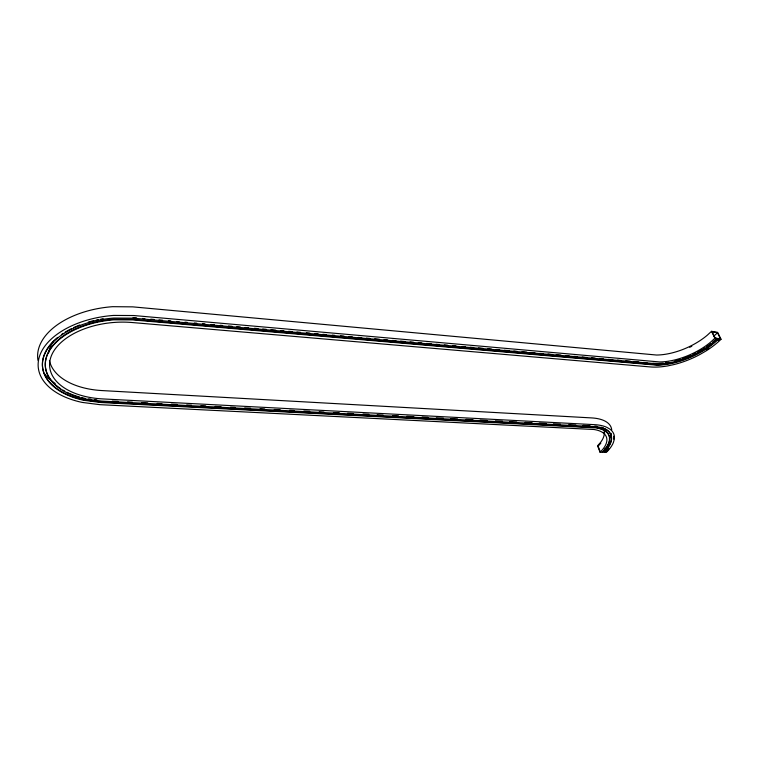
<?xml version="1.0" encoding="UTF-8"?>
<svg xmlns="http://www.w3.org/2000/svg" width="759" height="759" viewBox="0 0 759 759"><rect width="100%" height="100%" fill="white"/><g stroke="black" fill="none" stroke-linecap="round" stroke-linejoin="round"><path stroke-width="1.14" d="M600.824 443.161L598.101 446.197L599.961 450.95M604.268 433.085A39.601 17.818 -19.4 0 1 600.255 442.772L597.551 445.789L600.094 452.317L602.817 449.309A39.753 17.675 -19.4 0 0 594.022 429.499L99.837 404.661L82.209 402.412A77.238 44.534 -5.4 0 1 39.838 355.345A77.238 44.534 -5.4 0 1 113.584 315.421L133.85 315.535L659.694 361.958A46.394 22.409 -23.9 0 0 710.737 342.043L714.912 338.229L717.217 338.618L715.082 337.859L712.113 331.816L717.464 332.736L720.452 338.761A55.046 26.612 -23.9 0 1 718.261 340.838M600.094 452.317L602.485 452.298L605.303 449.195A42.713 18.994 -19.4 0 0 595.938 427.867L100.919 402.517L83.993 400.335A73.092 42.134 -5.4 0 1 44.06 355.819A73.092 42.134 -5.4 0 1 113.765 318.068L133.129 318.163L658.167 363.903A49.847 24.079 -23.9 0 0 712.9 342.556L717.217 338.618M604.496 428.512A44.677 19.876 -19.4 0 1 606.802 448.702L604.069 452.288L606.963 449.119A44.686 19.867 -19.4 0 0 597.219 426.776L101.63 401.075L85.188 398.949A70.321 40.531 -5.4 0 1 46.868 356.123A70.321 40.531 -5.4 0 1 113.878 319.824L132.654 319.909L657.152 365.183A52.153 25.189 -23.9 0 0 714.333 342.888L718.754 338.875L721.05 339.254L717.635 332.366L711.515 331.313L707.36 335.146A46.185 22.561 -24 0 1 656.573 355.032L132.778 306.864L112.617 306.683A76.83 44.762 -5.2 0 0 37.95 360.297M712.682 342.119L717.008 338.182M720.452 338.761L718.545 338.438L714.124 342.461A52.143 25.208 -23.9 0 1 656.952 364.756L132.588 319.368L113.822 319.273A70.302 40.55 -5.4 0 0 51.802 346.673A70.302 40.55 -5.4 0 0 60.786 388.769M604.069 452.288L606.45 452.269A47.656 21.186 -19.4 0 0 613.386 442.525L614.268 439.423A47.656 21.186 -19.4 0 0 610.037 429.214L607.077 427.45A47.656 21.186 -19.4 0 0 594.297 424.642L102.721 398.921A66.175 38.14 -5.4 0 1 51.223 356.161A66.175 38.14 -5.4 0 1 131.933 322.509L650.121 366.92A55.616 26.869 -23.9 0 0 667.721 365.904L674.115 364.538A55.616 26.869 -23.9 0 0 699.817 354.548L705.785 351.094A55.616 26.869 -23.9 0 0 721.05 339.254M652.882 363.286L657.968 363.466A49.838 24.089 -23.9 0 0 663.271 363.163M112.228 401.103L118.138 401.407M127.607 401.9L132.332 402.147M141.8 402.631L147.711 402.934M157.17 403.427L161.904 403.665M171.363 404.158L177.283 404.462M186.742 404.945L191.477 405.192M200.936 405.685L205.67 405.923M215.129 406.416L221.04 406.72M230.508 407.213L235.233 407.45M244.702 407.944L250.612 408.247M260.071 408.731L264.806 408.978M274.265 409.471L280.185 409.775M289.644 410.258L294.378 410.505M303.837 410.989L309.748 411.302M319.216 411.786L323.941 412.033M333.41 412.517L339.32 412.82M347.603 413.257L353.514 413.56M362.982 414.044L368.893 414.348M377.176 414.775L383.086 415.088M392.545 415.571L398.466 415.875M406.739 416.302L413.835 416.672M422.118 417.099L428.029 417.403M436.311 417.829L443.408 418.2M450.504 418.56L457.601 418.93M465.884 419.357L472.98 419.727M480.077 420.088L487.174 420.458M495.447 420.884L502.543 421.245M509.64 421.615L516.737 421.985M525.019 422.412L532.116 422.772M539.213 423.142L546.309 423.503M553.406 423.873L560.503 424.243M568.785 424.67L575.882 425.031M582.978 425.401L590.075 425.771M133.062 317.623L136.601 317.926M142.493 318.448L144.855 318.657M150.747 319.169L154.286 319.482M159.001 319.9L162.53 320.213M168.422 320.725L170.784 320.934M176.676 321.455L179.039 321.655M184.93 322.177L187.283 322.385M194.361 323.002L196.714 323.211M202.606 323.732L204.968 323.932M210.86 324.454L214.399 324.767M220.29 325.279L222.643 325.488M228.544 326.009L232.074 326.313M236.789 326.731L240.328 327.044M245.043 327.461L248.582 327.765M254.474 328.286L258.013 328.6M262.728 329.008L266.257 329.321M270.972 329.738L275.688 330.146M280.403 330.563L283.942 330.877M288.657 331.285L292.196 331.598M296.911 332.015L300.441 332.319M306.342 332.84L309.871 333.154M314.587 333.562L318.125 333.875M322.841 334.292L326.379 334.605M332.271 335.117L334.624 335.326M340.516 335.848L344.055 336.152M348.77 336.569L352.309 336.882M358.201 337.394L361.739 337.708M366.455 338.125L369.984 338.429M374.699 338.846L379.415 339.264M384.13 339.671L387.669 339.985M392.384 340.402L395.923 340.706M400.638 341.123L405.353 341.541M410.069 341.948L413.598 342.262M418.313 342.679L421.852 342.992M426.567 343.4L431.283 343.818M435.998 344.235L439.537 344.539M444.252 344.956L447.782 345.269M452.497 345.677L456.036 345.99M461.927 346.512L465.466 346.816M470.182 347.233L473.72 347.546M478.436 347.954L483.151 348.372M487.857 348.789L491.396 349.093M496.111 349.51L499.65 349.823M504.365 350.241L509.08 350.649M513.796 351.066L517.325 351.379M522.04 351.787L526.755 352.204M530.294 352.518L535.01 352.926M539.725 353.343L543.264 353.656M547.979 354.064L552.694 354.481M556.224 354.795L560.939 355.203M565.654 355.62L569.193 355.933M573.908 356.341L577.447 356.654M582.162 357.072L586.878 357.48M591.593 357.897L595.122 358.21M599.838 358.627L603.377 358.931M608.092 359.349L612.807 359.766M617.522 360.174L621.061 360.487M625.777 360.904L630.492 361.312M634.021 361.626L638.736 362.043M643.452 362.451L646.991 362.764M594.743 426.122L597.048 426.359M88.661 398.883L91.014 399.187M94.533 399.642L96.886 399.946M711.515 331.313L714.912 338.229M604.771 449.024L605.521 450.922M602.485 452.298L605.141 448.778A42.703 19.003 -19.4 0 0 595.777 427.45L100.862 401.985L83.945 399.813A73.063 42.143 -5.4 0 1 57.618 337.432M717.473 332.736A54.828 26.774 -24 0 1 713.754 336.19M709.058 348.068A55.046 26.612 -23.9 0 1 706.278 349.908M710.908 343.571A49.838 24.089 -23.9 0 1 706.468 346.835M704.798 347.954A49.838 24.089 -23.9 0 1 703.081 349.055M702.208 349.586A49.838 24.089 -23.9 0 1 697.73 352.157M695.88 353.125A49.838 24.089 -23.9 0 1 693.062 354.519M690.197 355.819A49.838 24.089 -23.9 0 1 682.417 358.855M680.462 359.5A49.838 24.089 -23.9 0 1 674.599 361.161M668.84 362.394A49.838 24.089 -23.9 0 1 665.472 362.906M691.819 346.246A46.773 22.836 -24 0 1 689.694 347.299M85.141 398.418A70.302 40.55 -5.4 0 1 81.782 397.631M79.572 397.042A70.302 40.55 -5.4 0 1 70.226 393.779M69.097 393.285A70.302 40.55 -5.4 0 1 66.896 392.251M64.771 391.151A70.302 40.55 -5.4 0 1 62.731 389.993M61.422 334.567A73.063 42.143 -5.4 0 1 63.253 333.334M65.16 332.129A73.063 42.143 -5.4 0 1 71.318 328.713M73.481 327.66A73.063 42.143 -5.4 0 1 75.691 326.664M76.687 326.237A73.063 42.143 -5.4 0 1 79.733 325.004M88.329 322.091A73.063 42.143 -5.4 0 1 93.898 320.611M96.156 320.089A73.063 42.143 -5.4 0 1 98.442 319.605M100.767 319.159A73.063 42.143 -5.4 0 1 103.11 318.761M48.604 353.049A66.517 38.718 -5.2 0 1 53.472 341.284M49.439 360.468A65.824 38.339 -5.2 0 0 101.886 390.562L591.65 417.915A47.466 21.366 -19.4 0 1 611.726 429.907M55.17 383.494A76.166 44.345 -5.2 0 1 44.411 373.646M601.071 427.232A44.677 19.876 -19.4 0 1 603.699 428.161M603.396 432.203A40.236 17.903 -19.4 0 1 604.733 433.361M602.988 428.19A40.094 18.026 -19.4 0 1 604.724 431.757M613.746 436.226A47.162 20.986 -19.4 0 1 613.633 439.129M608.86 448.607A47.162 20.986 -19.4 0 1 605.891 451.871M611.327 433.389A47.001 21.138 -19.4 0 1 609.354 438.854"/></g></svg>
